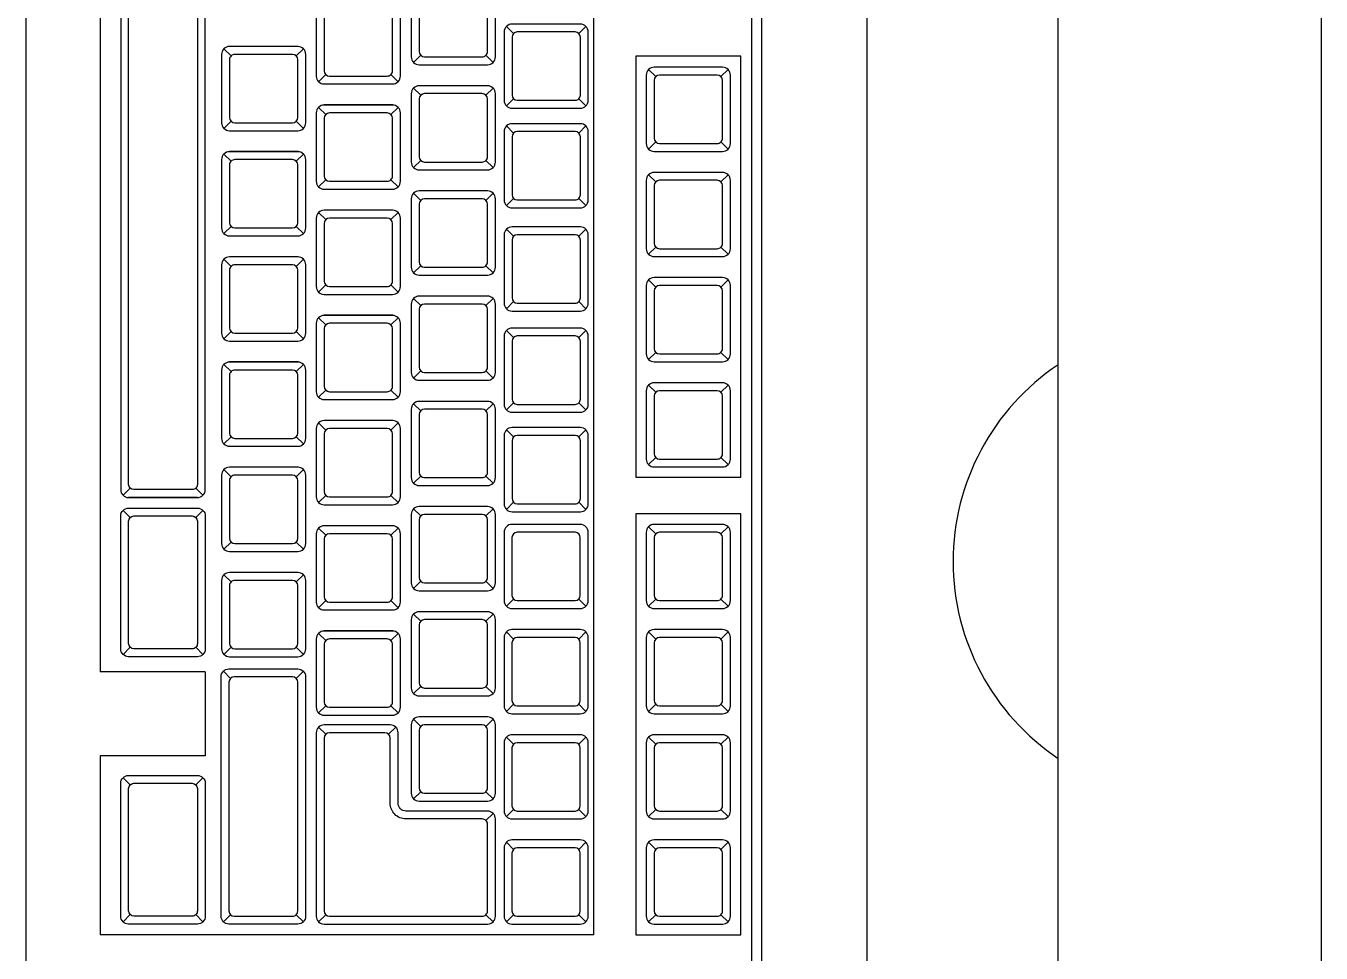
# Model space of a CAD drawing. Header units: millimetres. Extents: x 2182 to 2335, y 1488 to 1614.
# Drawn here: x 2206.3868 to 2206.6331, y 1512.3772 to 1512.5535 of the extents above; entities that cross this region are included whole.
import ezdxf

# ---------------------------------------------------------------- set-up
doc = ezdxf.new("R2010")
doc.units = ezdxf.units.MM
for name, color, linetype in [('ACES', 7, 'Continuous'), ('ACES-I', 1, 'Continuous'), ('L3', 2, 'Continuous')]:
    doc.layers.add(name, color=color, linetype=linetype)

# ---------------------------------------------------------------- blocks, each defined once
blk = doc.blocks.new('Teclado')
at = {"layer": 'ACES'}
blk.add_lwpolyline([(-0.2299999999999986, -0.002000000000000668), (-0.2300000000000022, -0.1579999999999995, 0.4142135623730984), (-0.2280000000000015, -0.1600000000000001), (0.2279999999999998, -0.1600000000000001, 0.4142135623730984), (0.2300000000000004, -0.1579999999999995), (0.2299999999999986, -0.002000000000000668, 0.4142135623730951), (0.227999999999998, 0), (-0.227999999999998, 0, 0.4142135623730951)], format="xyb", close=True, dxfattribs=at)
at = {"layer": 'ACES-I'}
for p, q in [((-0.09412312702039216, -0.02779289321881429), (-0.09547668041098412, -0.02643933982822233)), ((-0.08170891345801579, -0.02779289321881251), (-0.08035536006742383, -0.02643933982822055)), ((-0.07412312702039259, -0.02779289321881429), (-0.07547668041098454, -0.02643933982822233)), ((-0.06170891345801621, -0.02779289321881251), (-0.06035536006742426, -0.02643933982822055)), ((-0.05412312702039301, -0.02779289321881429), (-0.05547668041098497, -0.02643933982822233)), ((-0.04170891345801664, -0.02779289321881251), (-0.04035536006742468, -0.02643933982822055)), ((-0.03412312702039166, -0.02779289321881429), (-0.03547668041098362, -0.02643933982822233)), ((-0.02170891345801529, -0.02779289321881251), (-0.02035536006742333, -0.02643933982822055)), ((-0.007208729497676813, -0.02779289321881429), (-0.008562282888268768, -0.02643933982822233)), ((0.005205484064699561, -0.02779289321881251), (0.006559037455291516, -0.02643933982822055)), ((0.01279127050232276, -0.02779289321881429), (0.01143771711173081, -0.02643933982822233)), ((0.02520548406469914, -0.02779289321881251), (0.02655903745529109, -0.02643933982822055)), ((0.03279127050232233, -0.02779289321881429), (0.03143771711173038, -0.02643933982822233)), ((0.04520548406469871, -0.02779289321881251), (0.04655903745529066, -0.02643933982822055)), ((0.05279127050232368, -0.02779289321881429), (0.05143771711173173, -0.02643933982822233)), ((0.06520548406470006, -0.02779289321881251), (0.06655903745529201, -0.02643933982822055)), ((-0.09412312702039394, -0.04020710678118711), (-0.09547668041098589, -0.04156066017177906)), ((-0.08170891345801934, -0.04020710678118711), (-0.08035536006742561, -0.04156066017177906)), ((-0.07412312702039436, -0.04020710678118711), (-0.07547668041098632, -0.04156066017177906)), ((-0.06170891345801977, -0.04020710678118711), (-0.06035536006742603, -0.04156066017177906)), ((-0.05412312702039479, -0.04020710678118711), (-0.05547668041098675, -0.04156066017177906)), ((-0.04170891345802019, -0.04020710678118711), (-0.04035536006742646, -0.04156066017177906)), ((-0.03412312702039344, -0.04020710678118711), (-0.0354766804109854, -0.04156066017177906)), ((-0.02170891345801884, -0.04020710678118711), (-0.02035536006742511, -0.04156066017177906)), ((-0.00720872949767859, -0.04020710678118711), (-0.008562282888270545, -0.04156066017177906)), ((0.005205484064696009, -0.04020710678118711), (0.00655903745528974, -0.04156066017177906)), ((0.01279127050232098, -0.04020710678118711), (0.01143771711172903, -0.04156066017177906)), ((0.02520548406469558, -0.04020710678118711), (0.02655903745528931, -0.04156066017177906)), ((0.03279127050232056, -0.04020710678118711), (0.0314377171117286, -0.04156066017177906)), ((0.04520548406469516, -0.04020710678118711), (0.04655903745528889, -0.04156066017177906)), ((0.05279127050232191, -0.04020710678118711), (0.05143771711172995, -0.04156066017177906)), ((0.0652054840646965, -0.04020710678118711), (0.06655903745529024, -0.04156066017177906)), ((0.06899999999999729, -0.0519999999999996), (-0.2200000000000024, -0.0519999999999996)), ((-0.1023273825631428, -0.05482655846405038), (-0.1036809359537347, -0.05347300507345842)), ((-0.0899131690007664, -0.0548265584640486), (-0.08855961561017445, -0.05347300507345665)), ((-0.08338919659560595, -0.05482655846405038), (-0.08474274998619791, -0.05347300507345842)), ((-0.07097498303322958, -0.0548265584640486), (-0.06962142964263762, -0.05347300507345665)), ((-0.06377043511749214, -0.05482655846405038), (-0.0651239885080841, -0.05347300507345842)), ((-0.05135622155511577, -0.0548265584640486), (-0.05000266816452381, -0.05347300507345665)), ((-0.04452697324575183, -0.05482655846405038), (-0.04588052663634379, -0.05347300507345842)), ((-0.03211275968337546, -0.0548265584640486), (-0.0307592062927835, -0.05347300507345665)), ((-0.02561531854882659, -0.05482655846405038), (-0.02696887193941855, -0.05347300507345842)), ((-0.01320110498645022, -0.0548265584640486), (-0.01184755159585826, -0.05347300507345665)), ((0.005205484064699561, -0.05484131114094914), (0.006559037455291516, -0.05348775775035719)), ((0.01279127050232276, -0.05484131114095092), (0.01143771711173081, -0.05348775775035897)), ((0.02520548406469914, -0.05484131114094914), (0.02655903745529109, -0.05348775775035719)), ((0.03279127050232233, -0.05484131114095092), (0.03143771711173038, -0.05348775775035897)), ((0.04520548406469871, -0.05484131114094914), (0.04655903745529066, -0.05348775775035719)), ((0.05279127050232368, -0.05484131114095092), (0.05143771711173173, -0.05348775775035897)), ((0.06520548406470006, -0.05484131114094914), (0.06655903745529201, -0.05348775775035719)), ((0.06899999999999729, -0.0519999999999996), (0.06899999999999906, -0.1458793822895306)), ((-0.1023273825631446, -0.0672407720264232), (-0.1036809359537365, -0.06859432541701516)), ((-0.08991316900076995, -0.0672407720264232), (-0.08855961561017622, -0.06859432541701516)), ((-0.08338919659560773, -0.0672407720264232), (-0.08474274998619968, -0.06859432541701516)), ((-0.07097498303323313, -0.0672407720264232), (-0.0696214296426394, -0.06859432541701516)), ((-0.06377043511749392, -0.0672407720264232), (-0.06512398850808587, -0.06859432541701516)), ((-0.05135622155511932, -0.0672407720264232), (-0.05000266816452559, -0.06859432541701516)), ((-0.04452697324575361, -0.0672407720264232), (-0.04588052663634556, -0.06859432541701516)), ((-0.03211275968337901, -0.0672407720264232), (-0.03075920629278528, -0.06859432541701516)), ((-0.02561531854882837, -0.0672407720264232), (-0.02696887193942032, -0.06859432541701516)), ((-0.01320110498645377, -0.0672407720264232), (-0.01184755159586004, -0.06859432541701516)), ((0.005205484064696009, -0.06725552470332374), (0.00655903745528974, -0.0686090780939157)), ((0.01279127050232098, -0.06725552470332374), (0.01143771711172903, -0.0686090780939157)), ((0.02520548406469558, -0.06725552470332374), (0.02655903745528931, -0.0686090780939157)), ((0.03279127050232056, -0.06725552470332374), (0.0314377171117286, -0.0686090780939157)), ((0.04520548406469516, -0.06725552470332374), (0.04655903745528889, -0.0686090780939157)), ((0.05279127050232191, -0.06725552470332374), (0.05143771711172995, -0.0686090780939157)), ((0.0652054840646965, -0.06725552470332374), (0.06655903745529024, -0.0686090780939157)), ((-0.09818262366439434, -0.0724933296524295), (-0.09682907027380239, -0.07113977626183754)), ((-0.09059683722677114, -0.07249332965243127), (-0.0919503906173631, -0.07113977626183932)), ((-0.07818262366439477, -0.0724933296524295), (-0.07682907027380281, -0.07113977626183754)), ((-0.07059683722677157, -0.07249332965243127), (-0.07195039061736352, -0.07113977626183932)), ((-0.05818262366439519, -0.0724933296524295), (-0.05682907027380324, -0.07113977626183754)), ((-0.05059683722677022, -0.07249332965243127), (-0.05195039061736217, -0.07113977626183932)), ((-0.03818262366439384, -0.0724933296524295), (-0.03682907027380189, -0.07113977626183754)), ((-0.03059683722677065, -0.07249332965243127), (-0.0319503906173626, -0.07113977626183932)), ((-0.01818262366439427, -0.0724933296524295), (-0.01682907027380232, -0.07113977626183754)), ((-0.01059683722677107, -0.07249332965243127), (-0.01195039061736303, -0.07113977626183932)), ((0.001817376335605303, -0.0724933296524295), (0.003170929726197258, -0.07113977626183754)), ((0.009403162773228502, -0.07249332965243127), (0.008049609382636547, -0.07113977626183932)), ((0.02181737633560488, -0.0724933296524295), (0.02317092972619683, -0.07113977626183754)), ((0.02940316277322985, -0.07249332965243127), (0.0280496093826379, -0.07113977626183932)), ((0.04181737633560623, -0.0724933296524295), (0.04317092972619818, -0.07113977626183754)), ((0.04593771711172678, -0.07113977626183754), (0.04729127050231874, -0.0724933296524295)), ((0.06655903745529024, -0.07113977626183754), (0.06520548406470006, -0.0724933296524295)), ((-0.0981826236643979, -0.0849075432148041), (-0.09682907027380416, -0.08626109660539605)), ((-0.09059683722677292, -0.0849075432148041), (-0.09195039061736487, -0.08626109660539605)), ((-0.07818262366439832, -0.0849075432148041), (-0.07682907027380459, -0.08626109660539605)), ((-0.07059683722677335, -0.0849075432148041), (-0.0719503906173653, -0.08626109660539605)), ((-0.05818262366439875, -0.0849075432148041), (-0.05682907027380502, -0.08626109660539605)), ((-0.050596837226772, -0.0849075432148041), (-0.05195039061736395, -0.08626109660539605)), ((-0.0381826236643974, -0.0849075432148041), (-0.03682907027380367, -0.08626109660539605)), ((-0.03059683722677242, -0.0849075432148041), (-0.03195039061736438, -0.08626109660539605)), ((-0.01818262366439782, -0.0849075432148041), (-0.01682907027380409, -0.08626109660539605)), ((-0.01059683722677285, -0.0849075432148041), (-0.0119503906173648, -0.08626109660539605)), ((0.00181737633560175, -0.0849075432148041), (0.003170929726195482, -0.08626109660539605)), ((0.009403162773226725, -0.0849075432148041), (0.00804960938263477, -0.08626109660539605)), ((0.02181737633560132, -0.0849075432148041), (0.02317092972619506, -0.08626109660539605)), ((0.02940316277322808, -0.0849075432148041), (0.02804960938263612, -0.08626109660539605)), ((0.04181737633560267, -0.0849075432148041), (0.04317092972619641, -0.08626109660539605)), ((-0.09451791684332989, -0.09056582006789249), (-0.09316436345273793, -0.08921226667730053)), ((-0.0887490323544533, -0.09020043643361753), (-0.08874903235445686, -0.1032899093615693)), ((-0.08693213040570669, -0.09056582006789426), (-0.08828568379629864, -0.08921226667730231)), ((-0.07451791684333031, -0.09056582006789249), (-0.07316436345273836, -0.08921226667730053)), ((-0.06874903235445373, -0.09020043643361753), (-0.06874903235445728, -0.1032899093615693)), ((-0.06693213040570711, -0.09056582006789426), (-0.06828568379629907, -0.08921226667730231)), ((-0.05451791684333074, -0.09056582006789249), (-0.05316436345273878, -0.08921226667730053)), ((-0.04874903235445238, -0.09020043643361753), (-0.04874903235445593, -0.1032899093615693)), ((-0.04693213040570576, -0.09056582006789426), (-0.04828568379629772, -0.08921226667730231)), ((-0.03451791684332939, -0.09056582006789249), (-0.03316436345273743, -0.08921226667730053)), ((-0.02874903235445281, -0.09020043643361753), (-0.02874903235445636, -0.1032899093615693)), ((-0.02693213040570619, -0.09056582006789426), (-0.02828568379629814, -0.08921226667730231)), ((-0.01451791684332981, -0.09056582006789249), (-0.01316436345273786, -0.08921226667730053)), ((-0.008749032354453234, -0.09020043643361753), (-0.008749032354456787, -0.1032899093615693)), ((-0.006932130405706616, -0.09056582006789426), (-0.00828568379629857, -0.08921226667730231)), ((0.005482083156669759, -0.09056582006789249), (0.006835636547261714, -0.08921226667730053)), ((0.01125096764554634, -0.09020043643361753), (0.01125096764554279, -0.1032899093615693)), ((0.01306786959429296, -0.09056582006789426), (0.011714316203701, -0.08921226667730231)), ((0.02548208315666933, -0.09056582006789249), (0.02683563654726129, -0.08921226667730053)), ((0.02954960938263618, -0.08965160650552129), (0.03090316277322636, -0.09100515989611324)), ((-0.09451791684333344, -0.1029800336302671), (-0.0931643634527397, -0.104333587020859)), ((-0.08693213040570846, -0.1029800336302671), (-0.08828568379630042, -0.104333587020859)), ((-0.07451791684333386, -0.1029800336302671), (-0.07316436345274013, -0.104333587020859)), ((-0.06693213040570889, -0.1029800336302671), (-0.06828568379630084, -0.104333587020859)), ((-0.05451791684333429, -0.1029800336302671), (-0.05316436345274056, -0.104333587020859)), ((-0.04693213040570754, -0.1029800336302671), (-0.04828568379629949, -0.104333587020859)), ((-0.03451791684333294, -0.1029800336302671), (-0.03316436345273921, -0.104333587020859)), ((-0.02693213040570797, -0.1029800336302671), (-0.02828568379629992, -0.104333587020859)), ((-0.01451791684333337, -0.1029800336302671), (-0.01316436345273964, -0.104333587020859)), ((-0.006932130405708392, -0.1029800336302671), (-0.008285683796300347, -0.104333587020859)), ((0.005482083156666206, -0.1029800336302671), (0.006835636547259938, -0.104333587020859)), ((0.01306786959429118, -0.1029800336302671), (0.01171431620369923, -0.104333587020859)), ((0.02548208315666578, -0.1029800336302671), (0.02683563654725951, -0.104333587020859)), ((0.02954960938263618, -0.104333587020859), (0.03090316277322991, -0.1029800336302671)), ((0.06655903745529024, -0.104333587020859), (0.06520548406469828, -0.1029800336302671)), ((-0.09987462982162398, -0.108199550405768), (-0.09987462982162754, -0.1212890233337198)), ((-0.09805772787287736, -0.1085649340400447), (-0.09941128126346932, -0.1072113806494528)), ((-0.08564351431050099, -0.108564934040043), (-0.08428996091990903, -0.107211380649451)), ((-0.07987462982162441, -0.108199550405768), (-0.07987462982162796, -0.1212890233337198)), ((-0.07805772787287779, -0.1085649340400447), (-0.07941128126346975, -0.1072113806494528)), ((-0.06564351431050142, -0.108564934040043), (-0.06428996091990946, -0.107211380649451)), ((-0.05987462982162484, -0.108199550405768), (-0.05987462982162839, -0.1212890233337198)), ((-0.05805772787287822, -0.1085649340400447), (-0.05941128126347017, -0.1072113806494528)), ((-0.04564351431050184, -0.108564934040043), (-0.04428996091990989, -0.107211380649451)), ((-0.03987462982162349, -0.108199550405768), (-0.03987462982162704, -0.1212890233337198)), ((-0.03805772787287687, -0.1085649340400447), (-0.03941128126346882, -0.1072113806494528)), ((-0.02564351431050049, -0.108564934040043), (-0.02428996091990854, -0.107211380649451)), ((-0.01987462982162391, -0.108199550405768), (-0.01987462982162747, -0.1212890233337198)), ((-0.01805772787287729, -0.1085649340400447), (-0.01941128126346925, -0.1072113806494528)), ((-0.005643514310500919, -0.108564934040043), (-0.004289960919908964, -0.107211380649451)), ((0.0001253701783756611, -0.108199550405768), (0.0001253701783721084, -0.1212890233337198)), ((0.00194227212712228, -0.1085649340400447), (0.0005887187365303248, -0.1072113806494528)), ((0.01435648568949865, -0.108564934040043), (0.01571003908009061, -0.107211380649451)), ((0.02028480436395341, -0.1085828025803828), (0.01893125097336501, -0.1072292491897908)), ((0.0652054840646965, -0.1085828025803828), (0.06655903745528846, -0.1072292491897908)), ((-0.09805772787287914, -0.1209791476024176), (-0.0994112812634711, -0.1223327009930095)), ((-0.08564351431050454, -0.1209791476024176), (-0.08428996091991081, -0.1223327009930095)), ((-0.07805772787287957, -0.1209791476024176), (-0.07941128126347152, -0.1223327009930095)), ((-0.06564351431050497, -0.1209791476024176), (-0.06428996091991124, -0.1223327009930095)), ((-0.05805772787287999, -0.1209791476024176), (-0.05941128126347195, -0.1223327009930095)), ((-0.0456435143105054, -0.1209791476024176), (-0.04428996091991166, -0.1223327009930095)), ((-0.03805772787287864, -0.1209791476024176), (-0.0394112812634706, -0.1223327009930095)), ((-0.02564351431050405, -0.1209791476024176), (-0.02428996091991031, -0.1223327009930095)), ((-0.01805772787287907, -0.1209791476024176), (-0.01941128126347103, -0.1223327009930095)), ((-0.005643514310504472, -0.1209791476024176), (-0.00428996091991074, -0.1223327009930095)), ((0.001942272127120503, -0.1209791476024176), (0.0005887187365285484, -0.1223327009930095)), ((0.0143564856894951, -0.1209791476024176), (0.01571003908008883, -0.1223327009930095)), ((0.02028480436395341, -0.1210864890707093), (0.01893125097336323, -0.1224400424613012)), ((0.06520548406469295, -0.1210864890707093), (0.06655903745528491, -0.1224400424613012)), ((-0.01589448195605492, -0.1276722755083526), (-0.01454092856546296, -0.1263187221177606)), ((-0.01410158873724221, -0.1273793822895399), (-0.01410158873724576, -0.1404688552174918)), ((-0.01030869551843239, -0.1276722755083384), (-0.01166224890902079, -0.1263187221177464)), ((0.01435648568949865, -0.1276722755083384), (0.01571003908009061, -0.1263187221177464)), ((0.01899999999998592, -0.1258793822895221), (0.03499999999998771, -0.1258793822895221)), ((0.01899999999998592, -0.1258793822895221), (0.01899999999998592, -0.1458793822895288)), ((0.03499999999998593, -0.1258793822895221), (0.03499999999998415, -0.1458793822895288)), ((0.04051870969837523, -0.1276722755083348), (0.03916515630778683, -0.1263187221177429)), ((0.06518389090630627, -0.1276722755083348), (0.06653744429689823, -0.1263187221177429)), ((-0.01589448195605847, -0.1401759619986791), (-0.01454092856546652, -0.1415295153892711)), ((-0.01030869551843239, -0.1401759619986649), (-0.01166224890902257, -0.1415295153892568)), ((0.0143564856894951, -0.1401759619986649), (0.01571003908008706, -0.1415295153892568)), ((0.04051870969837523, -0.1401759619986613), (0.03916515630778505, -0.1415295153892533)), ((0.06518389090630272, -0.1401759619986613), (0.06653744429689468, -0.1415295153892533)), ((-0.1740000000000155, -0.1458793822895217), (0.01899999999998414, -0.1458793822895288)), ((0.03499999999998415, -0.1458793822895306), (0.06899999999999906, -0.1458793822895306))]:
    blk.add_line(p, q, dxfattribs=at)
for points in [[(-0.2200000000000024, -0.02200000000000024), (0.1359999999999992, -0.02200000000000024), (0.1359999999999992, -0.01999999999999957), (-0.2200000000000024, -0.01999999999999957)], [(-0.01800000000000068, -0.02400000000000091), (-0.09800000000000075, -0.02400000000000091), (-0.09800000000000075, -0.04400000000000048), (-0.01800000000000068, -0.04400000000000048)], [(0.06899999999999906, -0.02400000000000091), (-0.01100000000000101, -0.02400000000000091), (-0.01100000000000101, -0.04400000000000048), (0.06899999999999906, -0.04400000000000048)]]:
    blk.add_lwpolyline(points, close=True, dxfattribs=at)
for points in [[(-0.07991602023920308, -0.02749999999999986, 0.4142135623730951), (-0.08141602023920314, -0.0259999999999998), (-0.09441602023920481, -0.02600000000000158, 0.4142135623730266), (-0.09591602023920487, -0.02750000000000163), (-0.09591602023920665, -0.04049999999999976, 0.4142135623731311), (-0.09441602023920659, -0.04199999999999982), (-0.08141602023920491, -0.04199999999999982, 0.4142135623730591), (-0.07991602023920485, -0.04049999999999976)], [(-0.0599160202392035, -0.02749999999999986, 0.4142135623730951), (-0.06141602023920356, -0.0259999999999998), (-0.07441602023920524, -0.02600000000000158, 0.4142135623730266), (-0.0759160202392053, -0.02750000000000163), (-0.07591602023920707, -0.04049999999999976, 0.4142135623731311), (-0.07441602023920701, -0.04199999999999982), (-0.06141602023920534, -0.04199999999999982, 0.4142135623730591), (-0.05991602023920528, -0.04049999999999976)], [(-0.03991602023920393, -0.02749999999999986, 0.4142135623730951), (-0.04141602023920399, -0.0259999999999998), (-0.05441602023920566, -0.02600000000000158, 0.4142135623730266), (-0.05591602023920572, -0.02750000000000163), (-0.0559160202392075, -0.04049999999999976, 0.4142135623731311), (-0.05441602023920744, -0.04199999999999982), (-0.04141602023920576, -0.04199999999999982, 0.4142135623730591), (-0.03991602023920571, -0.04049999999999976)], [(-0.01991602023920258, -0.02749999999999986, 0.4142135623730951), (-0.02141602023920264, -0.0259999999999998), (-0.03441602023920431, -0.02600000000000158, 0.4142135623730266), (-0.03591602023920437, -0.02750000000000163), (-0.03591602023920615, -0.04049999999999976, 0.4142135623731311), (-0.03441602023920609, -0.04199999999999982), (-0.02141602023920441, -0.04199999999999982, 0.4142135623730591), (-0.01991602023920436, -0.04049999999999976)], [(0.006998377283512269, -0.02749999999999986, 0.4142135623730951), (0.005498377283512212, -0.0259999999999998), (-0.007501622716489464, -0.02600000000000158, 0.4142135623730266), (-0.009001622716489521, -0.02750000000000163), (-0.009001622716491298, -0.04049999999999976, 0.4142135623731311), (-0.007501622716491241, -0.04199999999999982), (0.005498377283510436, -0.04199999999999982, 0.4142135623730591), (0.006998377283510493, -0.04049999999999976)], [(0.02699837728351184, -0.02749999999999986, 0.4142135623730951), (0.02549837728351179, -0.0259999999999998), (0.01249837728351011, -0.02600000000000158, 0.4142135623730266), (0.01099837728351005, -0.02750000000000163), (0.01099837728350828, -0.04049999999999976, 0.4142135623731311), (0.01249837728350833, -0.04199999999999982), (0.02549837728351001, -0.04199999999999982, 0.4142135623730591), (0.02699837728351007, -0.04049999999999976)], [(0.04699837728351142, -0.02749999999999986, 0.4142135623730951), (0.04549837728351136, -0.0259999999999998), (0.03249837728350968, -0.02600000000000158, 0.4142135623730266), (0.03099837728350963, -0.02750000000000163), (0.03099837728350785, -0.04049999999999976, 0.4142135623731311), (0.03249837728350791, -0.04199999999999982), (0.04549837728350958, -0.04199999999999982, 0.4142135623730591), (0.04699837728350964, -0.04049999999999976)], [(0.06699837728351277, -0.02749999999999986, 0.4142135623730951), (0.06549837728351271, -0.0259999999999998), (0.05249837728351103, -0.02600000000000158, 0.4142135623730266), (0.05099837728351098, -0.02750000000000163), (0.0509983772835092, -0.04049999999999976, 0.4142135623731311), (0.05249837728350926, -0.04199999999999982), (0.06549837728351093, -0.04199999999999982, 0.4142135623730591), (0.06699837728351099, -0.04049999999999976)], [(-0.08241602023920258, -0.02749999999999986), (-0.09341602023920537, -0.02750000000000163, 0.4142135623730117), (-0.09441602023920481, -0.02850000000000108), (-0.09441602023920659, -0.03950000000000031, 0.4142135623731384), (-0.09341602023920714, -0.04049999999999976), (-0.08241602023920613, -0.04049999999999976, 0.4142135623730516), (-0.08141602023920669, -0.03950000000000031), (-0.08141602023920314, -0.0284999999999993, 0.4142135623731751)], [(-0.06241602023920301, -0.02749999999999986), (-0.07341602023920579, -0.02750000000000163, 0.4142135623730117), (-0.07441602023920524, -0.02850000000000108), (-0.07441602023920701, -0.03950000000000031, 0.4142135623731384), (-0.07341602023920757, -0.04049999999999976), (-0.06241602023920656, -0.04049999999999976, 0.4142135623730516), (-0.06141602023920711, -0.03950000000000031), (-0.06141602023920356, -0.0284999999999993, 0.4142135623731751)], [(-0.04241602023920343, -0.02749999999999986), (-0.05341602023920622, -0.02750000000000163, 0.4142135623730117), (-0.05441602023920566, -0.02850000000000108), (-0.05441602023920744, -0.03950000000000031, 0.4142135623731384), (-0.053416020239208, -0.04049999999999976), (-0.04241602023920699, -0.04049999999999976, 0.4142135623730516), (-0.04141602023920754, -0.03950000000000031), (-0.04141602023920399, -0.0284999999999993, 0.4142135623731751)], [(-0.02241602023920208, -0.02749999999999986), (-0.03341602023920487, -0.02750000000000163, 0.4142135623730117), (-0.03441602023920431, -0.02850000000000108), (-0.03441602023920609, -0.03950000000000031, 0.4142135623731384), (-0.03341602023920665, -0.04049999999999976), (-0.02241602023920564, -0.04049999999999976, 0.4142135623730516), (-0.02141602023920619, -0.03950000000000031), (-0.02141602023920264, -0.0284999999999993, 0.4142135623731751)], [(0.004498377283512767, -0.02749999999999986), (-0.006501622716490019, -0.02750000000000163, 0.4142135623730117), (-0.007501622716489464, -0.02850000000000108), (-0.007501622716491241, -0.03950000000000031, 0.4142135623731384), (-0.006501622716491795, -0.04049999999999976), (0.004498377283509214, -0.04049999999999976, 0.4142135623730516), (0.00549837728350866, -0.03950000000000031), (0.005498377283512212, -0.0284999999999993, 0.4142135623731751)], [(0.02449837728351234, -0.02749999999999986), (0.01349837728350956, -0.02750000000000163, 0.4142135623730117), (0.01249837728351011, -0.02850000000000108), (0.01249837728350833, -0.03950000000000031, 0.4142135623731384), (0.01349837728350778, -0.04049999999999976), (0.02449837728350879, -0.04049999999999976, 0.4142135623730516), (0.02549837728350823, -0.03950000000000031), (0.02549837728351179, -0.0284999999999993, 0.4142135623731751)], [(0.04449837728351191, -0.02749999999999986), (0.03349837728350913, -0.02750000000000163, 0.4142135623730117), (0.03249837728350968, -0.02850000000000108), (0.03249837728350791, -0.03950000000000031, 0.4142135623731384), (0.03349837728350735, -0.04049999999999976), (0.04449837728350836, -0.04049999999999976, 0.4142135623730516), (0.04549837728350781, -0.03950000000000031), (0.04549837728351136, -0.0284999999999993, 0.4142135623731751)], [(0.06449837728351326, -0.02749999999999986), (0.05349837728351048, -0.02750000000000163, 0.4142135623730117), (0.05249837728351103, -0.02850000000000108), (0.05249837728350926, -0.03950000000000031, 0.4142135623731384), (0.0534983772835087, -0.04049999999999976), (0.06449837728350971, -0.04049999999999976, 0.4142135623730516), (0.06549837728350916, -0.03950000000000031), (0.06549837728351271, -0.0284999999999993, 0.4142135623731751)], [(-0.0881202757819537, -0.05453366524523595, 0.4142135623730951), (-0.08962027578195375, -0.05303366524523589), (-0.1026202757819554, -0.05303366524523767, 0.4142135623730266), (-0.1041202757819555, -0.05453366524523773), (-0.1041202757819573, -0.06753366524523585, 0.4142135623731311), (-0.1026202757819572, -0.06903366524523591), (-0.08962027578195553, -0.06903366524523591, 0.4142135623730591), (-0.08812027578195547, -0.06753366524523585)], [(-0.06918208981441687, -0.05453366524523595, 0.4142135623730951), (-0.07068208981441693, -0.05303366524523589), (-0.0836820898144186, -0.05303366524523767, 0.4142135623730266), (-0.08518208981441866, -0.05453366524523773), (-0.08518208981442044, -0.06753366524523585, 0.4142135623731311), (-0.08368208981442038, -0.06903366524523591), (-0.0706820898144187, -0.06903366524523591, 0.4142135623730591), (-0.06918208981441865, -0.06753366524523585)], [(-0.04956332833630306, -0.05453366524523595, 0.4142135623730951), (-0.05106332833630312, -0.05303366524523589), (-0.06406332833630479, -0.05303366524523767, 0.4142135623730266), (-0.06556332833630485, -0.05453366524523773), (-0.06556332833630663, -0.06753366524523585, 0.4142135623731311), (-0.06406332833630657, -0.06903366524523591), (-0.05106332833630489, -0.06903366524523591, 0.4142135623730591), (-0.04956332833630483, -0.06753366524523585)], [(-0.03031986646456275, -0.05453366524523595, 0.4142135623730951), (-0.03181986646456281, -0.05303366524523589), (-0.04481986646456448, -0.05303366524523767, 0.4142135623730266), (-0.04631986646456454, -0.05453366524523773), (-0.04631986646456632, -0.06753366524523585, 0.4142135623731311), (-0.04481986646456626, -0.06903366524523591), (-0.03181986646456458, -0.06903366524523591, 0.4142135623730591), (-0.03031986646456453, -0.06753366524523585)], [(-0.01140821176763751, -0.05453366524523595, 0.4142135623730951), (-0.01290821176763757, -0.05303366524523589), (-0.02590821176763924, -0.05303366524523767, 0.4142135623730266), (-0.0274082117676393, -0.05453366524523773), (-0.02740821176764108, -0.06753366524523585, 0.4142135623731311), (-0.02590821176764102, -0.06903366524523591), (-0.01290821176763934, -0.06903366524523591, 0.4142135623730591), (-0.01140821176763929, -0.06753366524523585)], [(0.006998377283512269, -0.05454841792213649, 0.4142135623730951), (0.005498377283512212, -0.05304841792213644), (-0.007501622716489464, -0.05304841792213821, 0.4142135623730266), (-0.009001622716489521, -0.05454841792213827), (-0.009001622716491298, -0.0675484179221364, 0.4142135623731311), (-0.007501622716491241, -0.06904841792213645), (0.005498377283510436, -0.06904841792213645, 0.4142135623730591), (0.006998377283510493, -0.0675484179221364)], [(0.02699837728351184, -0.05454841792213649, 0.4142135623730951), (0.02549837728351179, -0.05304841792213644), (0.01249837728351011, -0.05304841792213821, 0.4142135623730266), (0.01099837728351005, -0.05454841792213827), (0.01099837728350828, -0.0675484179221364, 0.4142135623731311), (0.01249837728350833, -0.06904841792213645), (0.02549837728351001, -0.06904841792213645, 0.4142135623730591), (0.02699837728351007, -0.0675484179221364)], [(0.04699837728351142, -0.05454841792213649, 0.4142135623730951), (0.04549837728351136, -0.05304841792213644), (0.03249837728350968, -0.05304841792213821, 0.4142135623730266), (0.03099837728350963, -0.05454841792213827), (0.03099837728350785, -0.0675484179221364, 0.4142135623731311), (0.03249837728350791, -0.06904841792213645), (0.04549837728350958, -0.06904841792213645, 0.4142135623730591), (0.04699837728350964, -0.0675484179221364)], [(0.06699837728351277, -0.05454841792213649, 0.4142135623730951), (0.06549837728351271, -0.05304841792213644), (0.05249837728351103, -0.05304841792213821, 0.4142135623730266), (0.05099837728351098, -0.05454841792213827), (0.0509983772835092, -0.0675484179221364, 0.4142135623731311), (0.05249837728350926, -0.06904841792213645), (0.06549837728351093, -0.06904841792213645, 0.4142135623730591), (0.06699837728351099, -0.0675484179221364)], [(-0.0906202757819532, -0.05453366524523595), (-0.101620275781956, -0.05453366524523773, 0.4142135623730117), (-0.1026202757819554, -0.05553366524523717), (-0.1026202757819572, -0.0665336652452364, 0.4142135623731384), (-0.1016202757819578, -0.06753366524523585), (-0.09062027578195675, -0.06753366524523585, 0.4142135623730516), (-0.0896202757819573, -0.0665336652452364), (-0.08962027578195375, -0.0555336652452354, 0.4142135623731751)], [(-0.07168208981441637, -0.05453366524523595), (-0.08268208981441916, -0.05453366524523773, 0.4142135623730117), (-0.0836820898144186, -0.05553366524523717), (-0.08368208981442038, -0.0665336652452364, 0.4142135623731384), (-0.08268208981442093, -0.06753366524523585), (-0.07168208981441992, -0.06753366524523585, 0.4142135623730516), (-0.07068208981442048, -0.0665336652452364), (-0.07068208981441693, -0.0555336652452354, 0.4142135623731751)], [(-0.05206332833630256, -0.05453366524523595), (-0.06306332833630535, -0.05453366524523773, 0.4142135623730117), (-0.06406332833630479, -0.05553366524523717), (-0.06406332833630657, -0.0665336652452364, 0.4142135623731384), (-0.06306332833630712, -0.06753366524523585), (-0.05206332833630611, -0.06753366524523585, 0.4142135623730516), (-0.05106332833630667, -0.0665336652452364), (-0.05106332833630312, -0.0555336652452354, 0.4142135623731751)], [(-0.03281986646456225, -0.05453366524523595), (-0.04381986646456504, -0.05453366524523773, 0.4142135623730117), (-0.04481986646456448, -0.05553366524523717), (-0.04481986646456626, -0.0665336652452364, 0.4142135623731384), (-0.04381986646456681, -0.06753366524523585), (-0.03281986646456581, -0.06753366524523585, 0.4142135623730516), (-0.03181986646456636, -0.0665336652452364), (-0.03181986646456281, -0.0555336652452354, 0.4142135623731751)], [(-0.01390821176763701, -0.05453366524523595), (-0.0249082117676398, -0.05453366524523773, 0.4142135623730117), (-0.02590821176763924, -0.05553366524523717), (-0.02590821176764102, -0.0665336652452364, 0.4142135623731384), (-0.02490821176764157, -0.06753366524523585), (-0.01390821176764057, -0.06753366524523585, 0.4142135623730516), (-0.01290821176764112, -0.0665336652452364), (-0.01290821176763757, -0.0555336652452354, 0.4142135623731751)], [(0.004498377283512767, -0.05454841792213649), (-0.006501622716490019, -0.05454841792213827, 0.4142135623730117), (-0.007501622716489464, -0.05554841792213772), (-0.007501622716491241, -0.06654841792213695, 0.4142135623731384), (-0.006501622716491795, -0.0675484179221364), (0.004498377283509214, -0.0675484179221364, 0.4142135623730516), (0.00549837728350866, -0.06654841792213695), (0.005498377283512212, -0.05554841792213594, 0.4142135623731751)], [(0.02449837728351234, -0.05454841792213649), (0.01349837728350956, -0.05454841792213827, 0.4142135623730117), (0.01249837728351011, -0.05554841792213772), (0.01249837728350833, -0.06654841792213695, 0.4142135623731384), (0.01349837728350778, -0.0675484179221364), (0.02449837728350879, -0.0675484179221364, 0.4142135623730516), (0.02549837728350823, -0.06654841792213695), (0.02549837728351179, -0.05554841792213594, 0.4142135623731751)], [(0.04449837728351191, -0.05454841792213649), (0.03349837728350913, -0.05454841792213827, 0.4142135623730117), (0.03249837728350968, -0.05554841792213772), (0.03249837728350791, -0.06654841792213695, 0.4142135623731384), (0.03349837728350735, -0.0675484179221364), (0.04449837728350836, -0.0675484179221364, 0.4142135623730516), (0.04549837728350781, -0.06654841792213695), (0.04549837728351136, -0.05554841792213594, 0.4142135623731751)], [(0.06449837728351326, -0.05454841792213649), (0.05349837728351048, -0.05454841792213827, 0.4142135623730117), (0.05249837728351103, -0.05554841792213772), (0.05249837728350926, -0.06654841792213695, 0.4142135623731384), (0.0534983772835087, -0.0675484179221364), (0.06449837728350971, -0.0675484179221364, 0.4142135623730516), (0.06549837728350916, -0.06654841792213695), (0.06549837728351271, -0.05554841792213594, 0.4142135623731751)], [(-0.09638973044558163, -0.07220043643361684, 0.4142135623730951), (-0.09788973044558169, -0.07070043643361679), (-0.1108897304455834, -0.07070043643361856, 0.4142135623730266), (-0.1123897304455834, -0.07220043643361862), (-0.1123897304455852, -0.08520043643361674, 0.4142135623731311), (-0.1108897304455851, -0.0867004364336168), (-0.09788973044558347, -0.0867004364336168, 0.4142135623730591), (-0.09638973044558341, -0.08520043643361674)], [(-0.07638973044558206, -0.07220043643361684, 0.4142135623730951), (-0.07788973044558212, -0.07070043643361679), (-0.0908897304455838, -0.07070043643361856, 0.4142135623730266), (-0.09238973044558385, -0.07220043643361862), (-0.09238973044558563, -0.08520043643361674, 0.4142135623731311), (-0.09088973044558557, -0.0867004364336168), (-0.0778897304455839, -0.0867004364336168, 0.4142135623730591), (-0.07638973044558384, -0.08520043643361674)], [(-0.05638973044558249, -0.07220043643361684, 0.4142135623730951), (-0.05788973044558254, -0.07070043643361679), (-0.07088973044558422, -0.07070043643361856, 0.4142135623730266), (-0.07238973044558428, -0.07220043643361862), (-0.07238973044558605, -0.08520043643361674, 0.4142135623731311), (-0.070889730445586, -0.0867004364336168), (-0.05788973044558432, -0.0867004364336168, 0.4142135623730591), (-0.05638973044558426, -0.08520043643361674)], [(-0.03638973044558114, -0.07220043643361684, 0.4142135623730951), (-0.03788973044558119, -0.07070043643361679), (-0.05088973044558287, -0.07070043643361856, 0.4142135623730266), (-0.05238973044558293, -0.07220043643361862), (-0.0523897304455847, -0.08520043643361674, 0.4142135623731311), (-0.05088973044558465, -0.0867004364336168), (-0.03788973044558297, -0.0867004364336168, 0.4142135623730591), (-0.03638973044558291, -0.08520043643361674)], [(-0.01638973044558156, -0.07220043643361684, 0.4142135623730951), (-0.01788973044558162, -0.07070043643361679), (-0.0308897304455833, -0.07070043643361856, 0.4142135623730266), (-0.03238973044558335, -0.07220043643361862), (-0.03238973044558513, -0.08520043643361674, 0.4142135623731311), (-0.03088973044558507, -0.0867004364336168), (-0.0178897304455834, -0.0867004364336168, 0.4142135623730591), (-0.01638973044558334, -0.08520043643361674)], [(0.003610269554418011, -0.07220043643361684, 0.4142135623730951), (0.002110269554417954, -0.07070043643361679), (-0.01088973044558372, -0.07070043643361856, 0.4142135623730266), (-0.01238973044558378, -0.07220043643361862), (-0.01238973044558556, -0.08520043643361674, 0.4142135623731311), (-0.0108897304455855, -0.0867004364336168), (0.002110269554416178, -0.0867004364336168, 0.4142135623730591), (0.003610269554416234, -0.08520043643361674)], [(0.02361026955441758, -0.07220043643361684, 0.4142135623730951), (0.02211026955441753, -0.07070043643361679), (0.00911026955441585, -0.07070043643361856, 0.4142135623730266), (0.007610269554415794, -0.07220043643361862), (0.007610269554414018, -0.08520043643361674, 0.4142135623731311), (0.009110269554414074, -0.0867004364336168), (0.02211026955441575, -0.0867004364336168, 0.4142135623730591), (0.02361026955441581, -0.08520043643361674)], [(0.04361026955441893, -0.07220043643361684, 0.4142135623730951), (0.04211026955441888, -0.07070043643361679), (0.0291102695544172, -0.07070043643361856, 0.4142135623730266), (0.02761026955441714, -0.07220043643361862), (0.02761026955441537, -0.08520043643361674, 0.4142135623731311), (0.02911026955441542, -0.0867004364336168), (0.0421102695544171, -0.0867004364336168, 0.4142135623730591), (0.04361026955441716, -0.08520043643361674)], [(0.03061026955441548, -0.1047729268490798), (0.06549837728351093, -0.1047729268490798, 0.4142135623730951), (0.06699837728351099, -0.1032729268490797), (0.06699837728351099, -0.07220043643361684, 0.4142135623730797), (0.06549837728351093, -0.07070043643361679), (0.04699837728350609, -0.07070043643361679, 0.4142135623730669), (0.04549837728350603, -0.07220043643361684), (0.04549837728350603, -0.08771226667730048, -0.4142135623730951), (0.04399837728350597, -0.08921226667730053), (0.03061026955441548, -0.08921226667730053, 0.4142135623730951), (0.02911026955441542, -0.09071226667730059), (0.02911026955441542, -0.1032729268490797, 0.4142135623730951)], [(-0.09888973044558114, -0.07220043643361684), (-0.1098897304455839, -0.07220043643361862, 0.4142135623730117), (-0.1108897304455834, -0.07320043643361807), (-0.1108897304455851, -0.0842004364336173, 0.4142135623731384), (-0.1098897304455857, -0.08520043643361674), (-0.09888973044558469, -0.08520043643361674, 0.4142135623730516), (-0.09788973044558524, -0.0842004364336173), (-0.09788973044558169, -0.07320043643361629, 0.4142135623731751)], [(-0.07888973044558156, -0.07220043643361684), (-0.08988973044558435, -0.07220043643361862, 0.4142135623730117), (-0.0908897304455838, -0.07320043643361807), (-0.09088973044558557, -0.0842004364336173, 0.4142135623731384), (-0.08988973044558612, -0.08520043643361674), (-0.07888973044558512, -0.08520043643361674, 0.4142135623730516), (-0.07788973044558567, -0.0842004364336173), (-0.07788973044558212, -0.07320043643361629, 0.4142135623731751)], [(-0.05888973044558199, -0.07220043643361684), (-0.06988973044558477, -0.07220043643361862, 0.4142135623730117), (-0.07088973044558422, -0.07320043643361807), (-0.070889730445586, -0.0842004364336173, 0.4142135623731384), (-0.06988973044558655, -0.08520043643361674), (-0.05888973044558554, -0.08520043643361674, 0.4142135623730516), (-0.0578897304455861, -0.0842004364336173), (-0.05788973044558254, -0.07320043643361629, 0.4142135623731751)], [(-0.03888973044558064, -0.07220043643361684), (-0.04988973044558342, -0.07220043643361862, 0.4142135623730117), (-0.05088973044558287, -0.07320043643361807), (-0.05088973044558465, -0.0842004364336173, 0.4142135623731384), (-0.0498897304455852, -0.08520043643361674), (-0.03888973044558419, -0.08520043643361674, 0.4142135623730516), (-0.03788973044558475, -0.0842004364336173), (-0.03788973044558119, -0.07320043643361629, 0.4142135623731751)], [(-0.01888973044558107, -0.07220043643361684), (-0.02988973044558385, -0.07220043643361862, 0.4142135623730117), (-0.0308897304455833, -0.07320043643361807), (-0.03088973044558507, -0.0842004364336173, 0.4142135623731384), (-0.02988973044558563, -0.08520043643361674), (-0.01888973044558462, -0.08520043643361674, 0.4142135623730516), (-0.01788973044558517, -0.0842004364336173), (-0.01788973044558162, -0.07320043643361629, 0.4142135623731751)], [(0.001110269554418508, -0.07220043643361684), (-0.009889730445584277, -0.07220043643361862, 0.4142135623730117), (-0.01088973044558372, -0.07320043643361807), (-0.0108897304455855, -0.0842004364336173, 0.4142135623731384), (-0.009889730445586054, -0.08520043643361674), (0.001110269554414955, -0.08520043643361674, 0.4142135623730516), (0.002110269554414401, -0.0842004364336173), (0.002110269554417954, -0.07320043643361629, 0.4142135623731751)], [(0.02111026955441808, -0.07220043643361684), (0.0101102695544153, -0.07220043643361862, 0.4142135623730117), (0.00911026955441585, -0.07320043643361807), (0.009110269554414074, -0.0842004364336173, 0.4142135623731384), (0.01011026955441352, -0.08520043643361674), (0.02111026955441453, -0.08520043643361674, 0.4142135623730516), (0.02211026955441397, -0.0842004364336173), (0.02211026955441753, -0.07320043643361629, 0.4142135623731751)], [(0.04111026955441943, -0.07220043643361684), (0.03011026955441665, -0.07220043643361862, 0.4142135623730117), (0.0291102695544172, -0.07320043643361807), (0.02911026955441542, -0.0842004364336173, 0.4142135623731384), (0.03011026955441487, -0.08520043643361674), (0.04111026955441588, -0.08520043643361674, 0.4142135623730516), (0.04211026955441532, -0.0842004364336173), (0.04211026955441888, -0.07320043643361629, 0.4142135623731751)], [(0.0316102695544167, -0.1032729268490797), (0.06449837728351149, -0.1032729268490797, 0.4142135623730951), (0.06549837728351093, -0.1022729268490803), (0.06549837728351271, -0.07320043643361629, 0.4142135623730951), (0.06449837728351326, -0.07220043643361684), (0.04799837728350553, -0.07220043643361684, 0.4142135623730951), (0.04699837728350609, -0.07320043643361629), (0.04699837728350609, -0.08771226667730048, -0.4142135623731062), (0.04399837728350597, -0.09071226667730059), (0.03161026955441315, -0.09071226667730059, 0.4142135623731778), (0.0306102695544137, -0.09171226667730004), (0.03061026955441726, -0.1022729268490803, 0.4142135623730051)], [(-0.09272502362451718, -0.09027292684907984, 0.4142135623730951), (-0.09422502362451723, -0.08877292684907978), (-0.1072250236245189, -0.08877292684908156, 0.4142135623730266), (-0.108725023624519, -0.09027292684908161), (-0.1087250236245207, -0.1032729268490797, 0.4142135623731311), (-0.1072250236245207, -0.1047729268490798), (-0.09422502362451901, -0.1047729268490798, 0.4142135623730591), (-0.09272502362451895, -0.1032729268490797)], [(-0.09522502362451668, -0.09027292684907984), (-0.1062250236245195, -0.09027292684908161, 0.4142135623730117), (-0.1072250236245189, -0.09127292684908106), (-0.1072250236245207, -0.1022729268490803, 0.4142135623731384), (-0.1062250236245212, -0.1032729268490797), (-0.09522502362452023, -0.1032729268490797, 0.4142135623730516), (-0.09422502362452079, -0.1022729268490803), (-0.09422502362451723, -0.09127292684907928, 0.4142135623731751)], [(-0.0727250236245176, -0.09027292684907984, 0.4142135623730951), (-0.07422502362451766, -0.08877292684907978), (-0.08722502362451934, -0.08877292684908156, 0.4142135623730266), (-0.0887250236245194, -0.09027292684908161), (-0.08872502362452117, -0.1032729268490797, 0.4142135623731311), (-0.08722502362452111, -0.1047729268490798), (-0.07422502362451944, -0.1047729268490798, 0.4142135623730591), (-0.07272502362451938, -0.1032729268490797)], [(-0.0752250236245171, -0.09027292684907984), (-0.08622502362451989, -0.09027292684908161, 0.4142135623730117), (-0.08722502362451934, -0.09127292684908106), (-0.08722502362452111, -0.1022729268490803, 0.4142135623731384), (-0.08622502362452167, -0.1032729268490797), (-0.07522502362452066, -0.1032729268490797, 0.4142135623730516), (-0.07422502362452121, -0.1022729268490803), (-0.07422502362451766, -0.09127292684907928, 0.4142135623731751)], [(-0.05272502362451803, -0.09027292684907984, 0.4142135623730951), (-0.05422502362451809, -0.08877292684907978), (-0.06722502362451976, -0.08877292684908156, 0.4142135623730266), (-0.06872502362451982, -0.09027292684908161), (-0.0687250236245216, -0.1032729268490797, 0.4142135623731311), (-0.06722502362452154, -0.1047729268490798), (-0.05422502362451986, -0.1047729268490798, 0.4142135623730591), (-0.05272502362451981, -0.1032729268490797)], [(-0.05522502362451753, -0.09027292684907984), (-0.06622502362452032, -0.09027292684908161, 0.4142135623730117), (-0.06722502362451976, -0.09127292684908106), (-0.06722502362452154, -0.1022729268490803, 0.4142135623731384), (-0.0662250236245221, -0.1032729268490797), (-0.05522502362452109, -0.1032729268490797, 0.4142135623730516), (-0.05422502362452164, -0.1022729268490803), (-0.05422502362451809, -0.09127292684907928, 0.4142135623731751)], [(-0.03272502362451668, -0.09027292684907984, 0.4142135623730951), (-0.03422502362451674, -0.08877292684907978), (-0.04722502362451841, -0.08877292684908156, 0.4142135623730266), (-0.04872502362451847, -0.09027292684908161), (-0.04872502362452025, -0.1032729268490797, 0.4142135623731311), (-0.04722502362452019, -0.1047729268490798), (-0.03422502362451851, -0.1047729268490798, 0.4142135623730591), (-0.03272502362451846, -0.1032729268490797)], [(-0.03522502362451618, -0.09027292684907984), (-0.04622502362451897, -0.09027292684908161, 0.4142135623730117), (-0.04722502362451841, -0.09127292684908106), (-0.04722502362452019, -0.1022729268490803, 0.4142135623731384), (-0.04622502362452074, -0.1032729268490797), (-0.03522502362451974, -0.1032729268490797, 0.4142135623730516), (-0.03422502362452029, -0.1022729268490803), (-0.03422502362451674, -0.09127292684907928, 0.4142135623731751)], [(-0.01272502362451711, -0.09027292684907984, 0.4142135623730951), (-0.01422502362451716, -0.08877292684907978), (-0.02722502362451884, -0.08877292684908156, 0.4142135623730266), (-0.0287250236245189, -0.09027292684908161), (-0.02872502362452067, -0.1032729268490797, 0.4142135623731311), (-0.02722502362452062, -0.1047729268490798), (-0.01422502362451894, -0.1047729268490798, 0.4142135623730591), (-0.01272502362451888, -0.1032729268490797)], [(-0.01522502362451661, -0.09027292684907984), (-0.02622502362451939, -0.09027292684908161, 0.4142135623730117), (-0.02722502362451884, -0.09127292684908106), (-0.02722502362452062, -0.1022729268490803, 0.4142135623731384), (-0.02622502362452117, -0.1032729268490797), (-0.01522502362452016, -0.1032729268490797, 0.4142135623730516), (-0.01422502362452072, -0.1022729268490803), (-0.01422502362451716, -0.09127292684907928, 0.4142135623731751)], [(0.007274976375482467, -0.09027292684907984, 0.4142135623730951), (0.00577497637548241, -0.08877292684907978), (-0.007225023624519267, -0.08877292684908156, 0.4142135623730266), (-0.008725023624519324, -0.09027292684908161), (-0.0087250236245211, -0.1032729268490797, 0.4142135623731311), (-0.007225023624521043, -0.1047729268490798), (0.005774976375480634, -0.1047729268490798, 0.4142135623730591), (0.007274976375480691, -0.1032729268490797)], [(0.004774976375482964, -0.09027292684907984), (-0.006225023624519821, -0.09027292684908161, 0.4142135623730117), (-0.007225023624519267, -0.09127292684908106), (-0.007225023624521043, -0.1022729268490803, 0.4142135623731384), (-0.006225023624521597, -0.1032729268490797), (0.004774976375479412, -0.1032729268490797, 0.4142135623730516), (0.005774976375478857, -0.1022729268490803), (0.00577497637548241, -0.09127292684907928, 0.4142135623731751)], [(0.02727497637548204, -0.09027292684907984, 0.4142135623730951), (0.02577497637548198, -0.08877292684907978), (0.01277497637548031, -0.08877292684908156, 0.4142135623730266), (0.01127497637548025, -0.09027292684908161), (0.01127497637547847, -0.1032729268490797, 0.4142135623731311), (0.01277497637547853, -0.1047729268490798), (0.02577497637548021, -0.1047729268490798, 0.4142135623730591), (0.02727497637548026, -0.1032729268490797)], [(0.02477497637548254, -0.09027292684907984), (0.01377497637547975, -0.09027292684908161, 0.4142135623730117), (0.01277497637548031, -0.09127292684908106), (0.01277497637547853, -0.1022729268490803, 0.4142135623731384), (0.01377497637547798, -0.1032729268490797), (0.02477497637547899, -0.1032729268490797, 0.4142135623730516), (0.02577497637547843, -0.1022729268490803), (0.02577497637548198, -0.09127292684907928, 0.4142135623731751)], [(-0.08385062109168828, -0.1082720408212303, 0.4142135623730951), (-0.08535062109168834, -0.1067720408212303), (-0.09835062109169002, -0.106772040821232, 0.4142135623730266), (-0.09985062109169007, -0.1082720408212321), (-0.09985062109169185, -0.1212720408212302, 0.4142135623731311), (-0.09835062109169179, -0.1227720408212303), (-0.08535062109169012, -0.1227720408212303, 0.4142135623730591), (-0.08385062109169006, -0.1212720408212302)], [(-0.08635062109168778, -0.1082720408212303), (-0.09735062109169057, -0.1082720408212321, 0.4142135623730117), (-0.09835062109169002, -0.1092720408212315), (-0.09835062109169179, -0.1202720408212308, 0.4142135623731384), (-0.09735062109169235, -0.1212720408212302), (-0.08635062109169134, -0.1212720408212302, 0.4142135623730516), (-0.08535062109169189, -0.1202720408212308), (-0.08535062109168834, -0.1092720408212298, 0.4142135623731751)], [(-0.06385062109168871, -0.1082720408212303, 0.4142135623730951), (-0.06535062109168877, -0.1067720408212303), (-0.07835062109169044, -0.106772040821232, 0.4142135623730266), (-0.0798506210916905, -0.1082720408212321), (-0.07985062109169228, -0.1212720408212302, 0.4142135623731311), (-0.07835062109169222, -0.1227720408212303), (-0.06535062109169054, -0.1227720408212303, 0.4142135623730591), (-0.06385062109169048, -0.1212720408212302)], [(-0.06635062109168821, -0.1082720408212303), (-0.077350621091691, -0.1082720408212321, 0.4142135623730117), (-0.07835062109169044, -0.1092720408212315), (-0.07835062109169222, -0.1202720408212308, 0.4142135623731384), (-0.07735062109169277, -0.1212720408212302), (-0.06635062109169176, -0.1212720408212302, 0.4142135623730516), (-0.06535062109169232, -0.1202720408212308), (-0.06535062109168877, -0.1092720408212298, 0.4142135623731751)], [(-0.04385062109168913, -0.1082720408212303, 0.4142135623730951), (-0.04535062109168919, -0.1067720408212303), (-0.05835062109169087, -0.106772040821232, 0.4142135623730266), (-0.05985062109169093, -0.1082720408212321), (-0.0598506210916927, -0.1212720408212302, 0.4142135623731311), (-0.05835062109169264, -0.1227720408212303), (-0.04535062109169097, -0.1227720408212303, 0.4142135623730591), (-0.04385062109169091, -0.1212720408212302)], [(-0.04635062109168864, -0.1082720408212303), (-0.05735062109169142, -0.1082720408212321, 0.4142135623730117), (-0.05835062109169087, -0.1092720408212315), (-0.05835062109169264, -0.1202720408212308, 0.4142135623731384), (-0.0573506210916932, -0.1212720408212302), (-0.04635062109169219, -0.1212720408212302, 0.4142135623730516), (-0.04535062109169274, -0.1202720408212308), (-0.04535062109168919, -0.1092720408212298, 0.4142135623731751)], [(-0.02385062109168778, -0.1082720408212303, 0.4142135623730951), (-0.02535062109168784, -0.1067720408212303), (-0.03835062109168952, -0.106772040821232, 0.4142135623730266), (-0.03985062109168958, -0.1082720408212321), (-0.03985062109169135, -0.1212720408212302, 0.4142135623731311), (-0.03835062109169129, -0.1227720408212303), (-0.02535062109168962, -0.1227720408212303, 0.4142135623730591), (-0.02385062109168956, -0.1212720408212302)], [(-0.02635062109168729, -0.1082720408212303), (-0.03735062109169007, -0.1082720408212321, 0.4142135623730117), (-0.03835062109168952, -0.1092720408212315), (-0.03835062109169129, -0.1202720408212308, 0.4142135623731384), (-0.03735062109169185, -0.1212720408212302), (-0.02635062109169084, -0.1212720408212302, 0.4142135623730516), (-0.02535062109169139, -0.1202720408212308), (-0.02535062109168784, -0.1092720408212298, 0.4142135623731751)], [(-0.003850621091688211, -0.1082720408212303, 0.4142135623730951), (-0.005350621091688268, -0.1067720408212303), (-0.01835062109168994, -0.106772040821232, 0.4142135623730266), (-0.01985062109169, -0.1082720408212321), (-0.01985062109169178, -0.1212720408212302, 0.4142135623731311), (-0.01835062109169172, -0.1227720408212303), (-0.005350621091690044, -0.1227720408212303, 0.4142135623730591), (-0.003850621091689987, -0.1212720408212302)], [(-0.006350621091687714, -0.1082720408212303), (-0.0173506210916905, -0.1082720408212321, 0.4142135623730117), (-0.01835062109168994, -0.1092720408212315), (-0.01835062109169172, -0.1202720408212308, 0.4142135623731384), (-0.01735062109169228, -0.1212720408212302), (-0.006350621091691266, -0.1212720408212302, 0.4142135623730516), (-0.005350621091691821, -0.1202720408212308), (-0.005350621091688268, -0.1092720408212298, 0.4142135623731751)], [(0.01614937890831136, -0.1082720408212303, 0.4142135623730951), (0.01464937890831131, -0.1067720408212303), (0.001649378908309629, -0.106772040821232, 0.4142135623730266), (0.000149378908309572, -0.1082720408212321), (0.0001493789083077957, -0.1212720408212302, 0.4142135623731311), (0.001649378908307852, -0.1227720408212303), (0.01464937890830953, -0.1227720408212303, 0.4142135623730591), (0.01614937890830959, -0.1212720408212302)], [(0.01364937890831186, -0.1082720408212303), (0.002649378908309075, -0.1082720408212321, 0.4142135623730117), (0.001649378908309629, -0.1092720408212315), (0.001649378908307852, -0.1202720408212308, 0.4142135623731384), (0.002649378908307298, -0.1212720408212302), (0.01364937890830831, -0.1212720408212302, 0.4142135623730516), (0.01464937890830775, -0.1202720408212308), (0.01464937890831131, -0.1092720408212298, 0.4142135623731751)], [(0.01849191114514426, -0.1082899093615701, -0.4142135623730798), (0.01999191114514431, -0.1067899093615701), (0.06549837728350916, -0.1067899093615701, -0.4142135623731258), (0.06699837728350921, -0.1082899093615701), (0.06699837728350566, -0.1213793822895219, -0.4142135623730615), (0.0654983772835056, -0.122879382289522), (0.01999191114514254, -0.122879382289522, -0.4142135623731096), (0.01849191114514248, -0.1213793822895219)], [(0.01999191114514076, -0.1092899093615696), (0.01999191114514076, -0.1203793822895225, 0.4142135623730951), (0.02099191114514021, -0.1213793822895219), (0.06449837728350616, -0.1213793822895219, 0.4142135623730149), (0.0654983772835056, -0.1203793822895225), (0.06549837728350916, -0.1092899093615696, 0.4142135623731694), (0.06449837728350971, -0.1082899093615701), (0.02099191114514021, -0.1082899093615701, 0.4142135623730578)], [(-0.01410158873724399, -0.1404688552174775), (-0.01410158873724221, -0.1273793822895399, 0.4142135623731258), (-0.01560158873724227, -0.1258793822895399), (-0.1393947968237974, -0.1258793822895257, 0.4142135623730798), (-0.1408947968237975, -0.1273793822895257), (-0.1408947968237992, -0.1404688552174775, 0.4142135623731096), (-0.1393947968237992, -0.1419688552174776), (-0.01560158873724582, -0.1419688552174918, 0.4142135623730615)], [(-0.139394796823801, -0.1394688552174781), (-0.139394796823801, -0.1283793822895252, -0.4142135623730578), (-0.1383947968238015, -0.1273793822895257), (-0.01660158873724171, -0.1273793822895399, -0.4142135623731694), (-0.01560158873724227, -0.1283793822895394), (-0.01560158873724582, -0.1394688552174923, -0.4142135623730149), (-0.01660158873724527, -0.1404688552174918), (-0.1383947968238015, -0.1404688552174775, -0.4142135623730951)], [(-0.01060158873724149, -0.1258793822895257), (0.01464937890831131, -0.1258793822895257, -0.4142135623731258), (0.01614937890831136, -0.1273793822895257), (0.01614937890830781, -0.1404688552174775, -0.4142135623730615), (0.01464937890830775, -0.1419688552174776), (-0.01060158873724326, -0.1419688552174776, -0.4142135623731096), (-0.01210158873724332, -0.1404688552174775), (-0.01210158873724154, -0.1273793822895257, -0.4142135623730798)], [(0.01464937890831131, -0.1283793822895252), (0.01464937890830775, -0.1394688552174781, -0.4142135623730149), (0.01364937890830831, -0.1404688552174775), (-0.009601588737245592, -0.1404688552174775, -0.4142135623730951), (-0.01060158873724504, -0.1394688552174781), (-0.01060158873724504, -0.1283793822895252, -0.4142135623730578), (-0.009601588737245592, -0.1273793822895257), (0.01364937890831186, -0.1273793822895257, -0.4142135623731694)], [(0.04022581647956613, -0.1258793822895221), (0.06547678412511893, -0.1258793822895221, -0.4142135623731258), (0.06697678412511898, -0.1273793822895222), (0.06697678412511543, -0.140468855217474, -0.4142135623730615), (0.06547678412511537, -0.141968855217474), (0.04022581647956436, -0.141968855217474, -0.4142135623731096), (0.0387258164795643, -0.140468855217474), (0.03872581647956608, -0.1273793822895222, -0.4142135623730798)], [(0.06547678412511893, -0.1283793822895216), (0.06547678412511537, -0.1394688552174745, -0.4142135623730149), (0.06447678412511593, -0.140468855217474), (0.04122581647956203, -0.140468855217474, -0.4142135623730951), (0.04022581647956258, -0.1394688552174745), (0.04022581647956258, -0.1283793822895216, -0.4142135623730578), (0.04122581647956203, -0.1273793822895222), (0.06447678412511948, -0.1273793822895222, -0.4142135623731694)]]:
    blk.add_lwpolyline(points, format="xyb", close=True, dxfattribs=at)

msp = doc.modelspace()

# ---------------------------------------------------------------- linework, layer by layer
at = {"layer": 'L3'}
msp.add_lwpolyline([(2206.633141520004, 1512.626654894089), (2206.633141520004, 1512.276654894089), (2206.583141520005, 1512.276654894089), (2206.583141520005, 1512.626654894089)], close=True, dxfattribs=at)
msp.add_arc((2206.608141520005, 1512.45165489409), 0.045, 123.7489885958594, 236.2510114041404, dxfattribs=at)

# ---------------------------------------------------------------- block references
at = {"layer": 'L3', "rotation": 270}
msp.add_blockref('Teclado', (2206.54678875155, 1512.449719460568), dxfattribs=at)

doc.saveas('drawing.dxf')
